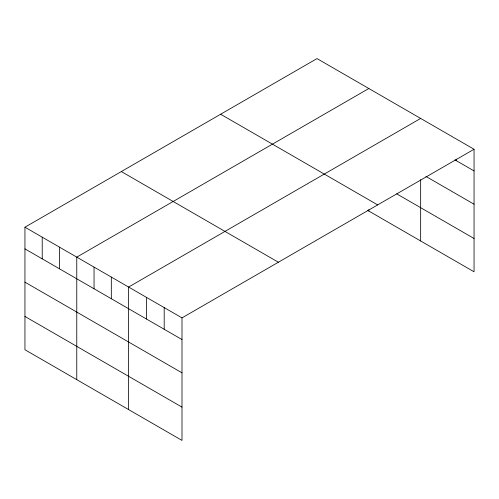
<?xml version="1.0" encoding="UTF-8"?>
<svg xmlns="http://www.w3.org/2000/svg" width="499" height="499" viewBox="0 0 499 499"><rect width="100%" height="100%" fill="white"/><g stroke="black" fill="none" stroke-linecap="round" stroke-linejoin="round"><path stroke-width="0.75" d="M24.95 227.207L181.992 317.875L181.992 440.411L24.95 349.743L24.95 227.207L317.008 58.589L474.05 149.257L474.05 271.793L367.501 210.279M368.83 88.51L76.771 257.128L76.771 379.664M420.657 118.431L128.599 287.05L128.599 409.585M181.992 317.875L474.05 149.257M454.932 159.886L474.05 170.92M425.928 176.428L474.05 204.21M396.736 193.868L474.05 238.503M220.627 114.234L377.668 204.902M121.332 171.562L278.373 262.231M24.95 248.876L181.992 339.538M24.95 282.16L181.992 372.828M24.95 316.46L181.992 407.122M456.254 159.1L456.254 160.647M420.657 179.621L420.657 240.967M368.83 209.53L368.83 211.046M164.196 307.596L164.196 329.265M146.394 297.323L146.394 318.992M111.321 277.076L111.321 298.739M94.049 267.102L94.049 288.765M59.5 247.155L59.5 268.818M42.222 237.181L42.222 258.85"/></g></svg>
